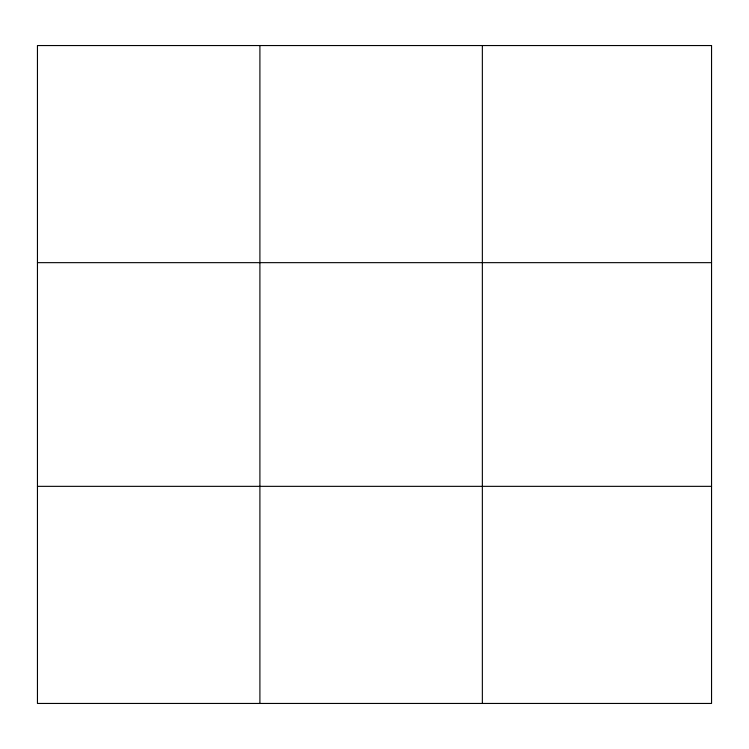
<?xml version="1.0" encoding="UTF-8"?>
<svg xmlns="http://www.w3.org/2000/svg" width="749" height="749" viewBox="0 0 749 749"><rect width="100%" height="100%" fill="white"/><g stroke="black" fill="none" stroke-linecap="round" stroke-linejoin="round"><path stroke-width="1.12" d="M259.903 45.549L259.903 703.451M482.356 45.549L482.356 703.451M37.45 262.656L711.55 262.656M37.45 486.344L711.55 486.344M711.55 45.549L711.55 703.451L37.45 703.451L37.45 45.549L711.55 45.549"/></g></svg>
